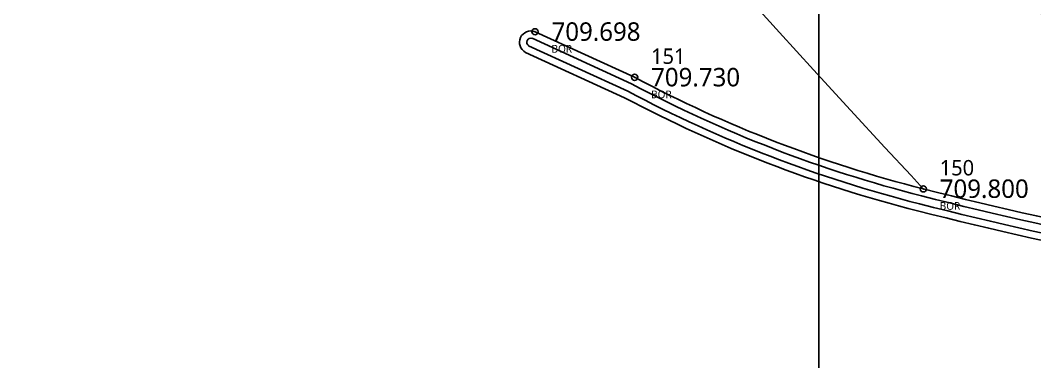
# Model space of a CAD drawing. Header units: metres. Extents: x 429510 to 429857, y 4467140 to 4467333.
# Drawn here: x 429614.44 to 429634.21, y 4467181.11 to 4467187.77 of the extents above; entities that cross this region are included whole.
import ezdxf

# ---------------------------------------------------------------- set-up
doc = ezdxf.new("R2010")
doc.units = ezdxf.units.M
doc.header["$LTSCALE"] = 4
doc.header["$PDMODE"] = 32
doc.header["$PDSIZE"] = 0.12
for name, color, linetype in [('C-ETIQ', 7, 'Continuous'), ('C-PUNTOS', 7, 'Continuous'), ('Cuadricula Coordenadas', 5, 'Continuous')]:
    doc.layers.add(name, color=color, linetype=linetype)
doc.layers.add('C-SUPE_CurvasNivel', color=42, linetype='Continuous', true_color=0xb38600)
doc.layers.add('TRIAL-BORDILLO', color=232, linetype='Continuous', lineweight=9, true_color=0xc70063)
doc.styles.add('Trial_standard', font='segoeuisl.ttf')

# ---------------------------------------------------------------- blocks, each defined once
blk = doc.blocks.new('*U49')
at = {"color": 0, "linetype": 'ByBlock', "lineweight": -2, "transparency": 16777216}
blk.add_point((0, 0), dxfattribs=at)

msp = doc.modelspace()

# ---------------------------------------------------------------- linework, layer by layer
at = {"layer": 'C-SUPE_CurvasNivel', "color": 42, "linetype": 'Continuous', "lineweight": -3, "true_color": 0xb38600, "elevation": 709.8, "flags": 128}
msp.add_lwpolyline([(429628.728, 4467188.091), (429629.232, 4467187.533), (429629.899, 4467186.804), (429630.621, 4467186.017), (429631.29, 4467185.29), (429631.798, 4467184.74), (429632.036, 4467184.481)], dxfattribs=at)
at = {"layer": 'Cuadricula Coordenadas', "color": 8, "lineweight": -3}
msp.add_line((429630, 4467149.365), (429630, 4467326.644), dxfattribs=at)
at = {"layer": 'TRIAL-BORDILLO', "lineweight": -3}
for points in [[(429639.044, 4467186.788, -0.085934), (429624.639, 4467192.046), (429623.452, 4467192.957), (429621.086, 4467194.893), (429620.353, 4467195.581), (429614.623, 4467201.433), (429611.065, 4467204.901), (429604.738, 4467211.184), (429595.933, 4467219.972), (429579.753, 4467236.224), (429575.201, 4467240.715)], [(429620.449, 4467195.683), (429621.178, 4467194.998), (429623.539, 4467193.067), (429624.717, 4467192.163, 0.085882), (429639.069, 4467186.926, 0.050178), (429643.95, 4467186.543, 0.033632), (429649.72, 4467187.059, 0.044988), (429654.69, 4467188.309), (429660.518, 4467190.076), (429670.846, 4467193.225), (429678.067, 4467195.49), (429678.973, 4467195.839), (429681.996, 4467196.694), (429682.905, 4467196.977), (429693.294, 4467200.199)], [(429624.469, 4467187.545, 0.947774), (429624.285, 4467187.143, 2.354949)], [(429660.826, 4467186.374), (429655.742, 4467184.873, -0.048854), (429646.726, 4467182.727, -0.068821), (429640.938, 4467182.735, -0.027441), (429632.036, 4467184.481, -0.06025), (429626.41, 4467186.656), (429624.469, 4467187.545)], [(429624.418, 4467187.415, 0.947774), (429624.35, 4467187.267, 0.947774)], [(429660.866, 4467186.24), (429655.785, 4467184.74, -0.048837), (429646.745, 4467182.588, -0.068821), (429640.919, 4467182.596, -0.027441), (429632.002, 4467184.345, -0.060208), (429626.348, 4467186.53), (429624.411, 4467187.418)], [(429660.952, 4467185.95), (429655.877, 4467184.451, -0.048802), (429646.786, 4467182.288, -0.068821), (429640.877, 4467182.297, -0.027441), (429631.927, 4467184.052, -0.060119), (429626.214, 4467186.259), (429624.285, 4467187.143)], [(429660.913, 4467186.084), (429655.834, 4467184.585, -0.048818), (429646.767, 4467182.427, -0.068821), (429640.896, 4467182.435, -0.027441), (429631.962, 4467184.188, -0.06016), (429626.276, 4467186.385), (429624.343, 4467187.27)]]:
    msp.add_lwpolyline(points, format="xyb", dxfattribs=at)

# ---------------------------------------------------------------- block references
at = {"layer": 'C-PUNTOS'}
for p in [(429624.469, 4467187.545, 709.698), (429626.41, 4467186.656, 709.73), (429632.036, 4467184.481, 709.8)]:
    msp.add_blockref('*U49', p, dxfattribs=at)

# ---------------------------------------------------------------- texts
at = {"layer": 'C-ETIQ', "color": 1, "linetype": 'ByBlock', "char_height": 0.36, "attachment_point": 4, "style": 'Trial_standard'}
for s, insert in [('709.698', (429624.79, 4467187.545, 709.698)), ('709.730', (429626.731, 4467186.656, 709.73)), ('709.800', (429632.357, 4467184.481, 709.8))]:
    msp.add_mtext(s, dxfattribs=dict(at, insert=insert))
at = {"layer": 'C-ETIQ', "linetype": 'ByBlock', "style": 'Trial_standard'}
for s, insert, char_height, attachment_point in [('BOR', (429624.79, 4467187.287, 709.698), 0.15, 1), ('151', (429626.731, 4467186.914, 709.73), 0.3, 7), ('BOR', (429626.731, 4467186.398, 709.73), 0.15, 1), ('150', (429632.357, 4467184.739, 709.8), 0.3, 7), ('BOR', (429632.357, 4467184.223, 709.8), 0.15, 1)]:
    msp.add_mtext(s, dxfattribs=dict(at, insert=insert, char_height=char_height, attachment_point=attachment_point))

doc.saveas('drawing.dxf')
